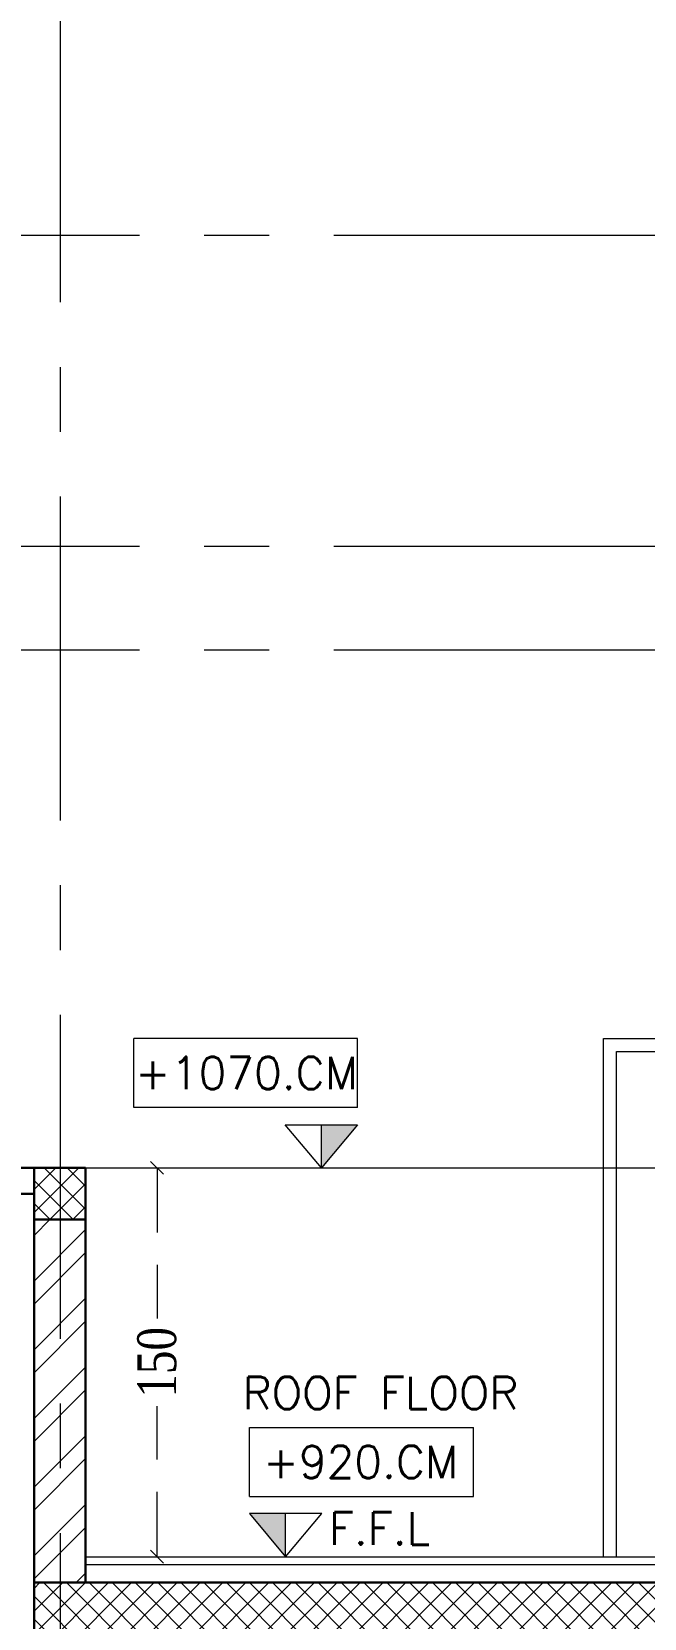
# Model space of a CAD drawing. Header units: inches. Extents: x -114 to 635, y -137 to 57.
# Drawn here: x 537.98 to 540.35, y 22.84 to 28.96 of the extents above; entities that cross this region are included whole.
import ezdxf
from ezdxf.enums import TextEntityAlignment as Align

# ---------------------------------------------------------------- set-up
doc = ezdxf.new("R2010")
doc.units = ezdxf.units.IN
doc.header["$MEASUREMENT"] = 0
doc.header["$PDMODE"] = 98
for name, pattern in [('CENTER', [2, 1.25, -0.25, 0.25, -0.25]), ('CENTERX2', [4, 2.5, -0.5, 0.5, -0.5]), ('DASHED2', [0.375, 0.25, -0.125])]:
    doc.linetypes.add(name, pattern=pattern)
doc.layers.get('0').update_dxf_attribs({"lineweight": 5})
doc.layers.get('Defpoints').update_dxf_attribs({"lineweight": 5})
for name, color, linetype, lineweight in [('A-FINISHING', 2, 'Continuous', 5), ('A-LEVEL TEXT', 3, 'Continuous', 5), ('ELEVATION 04', 1, 'Continuous', 9), ('HATCH', 15, 'Continuous', 0), ('LEVEL SYMBOL', 8, 'Continuous', 5), ('LEVELS', 251, 'Continuous', 5), ('ROOMS DIMENSION', 3, 'Continuous', 5), ('UTILITIES', 141, 'Continuous', 0), ('WALL PROPOSED', 7, 'Continuous', 30)]:
    doc.layers.add(name, color=color, linetype=linetype, lineweight=lineweight)
doc.layers.add('AXIES', color=7, linetype='CENTER', lineweight=0, true_color=0x949596)
doc.styles.add('ROMANS', font='romans.shx', dxfattribs={"width": 0.7})
doc.styles.add('ST', font='times.ttf', dxfattribs={"width": 0.8})
doc.styles.add('TEXTN', font='arial.ttf', dxfattribs={"height": 0.2})
doc.styles.add('TEXTS', font='arial.ttf', dxfattribs={"width": 0.8})
doc.dimstyles.new('RASH PLAN', dxfattribs={"dimtxt": 0.15, "dimasz": 0.05, "dimexe": 0, "dimexo": 0.1, "dimgap": 0.05, "dimtad": 0, "dimdec": 0, "dimlfac": 100, "dimzin": 0, "dimdsep": 46, "dimtxsty": 'ST', "dimblk": 'OBLIQUE', "dimcen": 0.09, "dimclrd": 200, "dimclre": 6, "dimclrt": 1, "dimadec": 0, "dimazin": 0, "dimtfac": 1, "dimtdec": 0, "dimtmove": 1, "dimatfit": 3, "dimldrblk": 'OBLIQUE', "dimfxl": 0, "dimtolj": 1, "dimtzin": 0, "dimlwd": -1, "dimlwe": -1, "dimarcsym": 0})

# ---------------------------------------------------------------- blocks, each defined once
blk = doc.blocks.new('TAG-ELE-LVL')
at = {"layer": 'LEVEL SYMBOL'}
for p, q in [((-0.2098, 0.35), (-0.2098, 0.75)), ((-0.2098, 0.75), (1.0902, 0.75)), ((1.0902, 0.35), (1.0902, 0.75)), ((-0.2098, 0.35), (1.0902, 0.35)), ((0, 0), (0, 0.25))]:
    blk.add_line(p, q, dxfattribs=at)
blk.add_lwpolyline([(0, 0), (0.2098, 0.25), (-0.2098, 0.25)], close=True, dxfattribs=at)
blk.add_solid([(-0.2098, 0.25), (0, 0), (0, 0.25)], dxfattribs=at)
at = {"layer": 'LEVEL SYMBOL', "style": 'TEXTN', "width": 0.75}
blk.add_attdef('-', (0.3613, 0.07), '', height=0.175, dxfattribs=at)
at = {"layer": 'LEVELS', "color": 1, "style": 'TEXTS', "width": 0.75}
blk.add_attdef('FLOOR-NAME', text='', height=0.25, dxfattribs=at).set_placement((-0.2098, 0.8), align=Align.BOTTOM_LEFT)
blk.add_attdef('LVL', text='', height=0.225, dxfattribs=at).set_placement((0.4402, 0.55), align=Align.MIDDLE_CENTER)
blk = doc.blocks.new('_Oblique')
at = {"color": 0, "lineweight": -2}
blk.add_line((-0.5, -0.5), (0.5, 0.5), dxfattribs=at)
blk = doc.blocks.new('*D556')
at = {"layer": 'Defpoints', "color": 0, "transparency": 16777216}
for p in [(538.1896, 24.5748), (538.4654, 24.5748), (538.1896, 23.0739)]:
    blk.add_point(p, dxfattribs=at)
at = {"layer": 'ROOMS DIMENSION', "color": 3, "transparency": 16777216}
for p, q in [((538.2896, 24.5748), (538.4654, 24.5748)), ((538.2896, 23.0739), (538.4654, 23.0739))]:
    blk.add_line(p, q, dxfattribs=at)
at = {"layer": 'ROOMS DIMENSION', "color": 3, "linetype": 'DASHED2', "transparency": 16777216}
for p, q in [((538.4654, 24.5748), (538.4654, 23.9937)), ((538.4654, 23.0739), (538.4654, 23.655))]:
    blk.add_line(p, q, dxfattribs=at)
at = {"layer": 'ROOMS DIMENSION', "color": 3, "transparency": 16777216, "xscale": 0.05, "yscale": 0.05, "zscale": 0.05}
for p, rotation in [((538.4654, 24.5748), 90), ((538.4654, 23.0739), 270)]:
    blk.add_blockref('_Oblique', p, dxfattribs=dict(at, rotation=rotation))
at = {"layer": 'ROOMS DIMENSION', "color": 3, "transparency": 16777216, "insert": (538.4654, 23.8243), "char_height": 0.15, "attachment_point": 5, "rotation": 90, "style": 'ST'}
blk.add_mtext('\\A1;150', dxfattribs=at)

msp = doc.modelspace()

# ---------------------------------------------------------------- hatches: boundary and pattern name
at = {"layer": 'HATCH'}
h = msp.add_hatch(dxfattribs=at)
h.set_pattern_fill('ANSI37', color=256, scale=0.5, angle=180, style=0)
h.set_pattern_definition([(225, (-6.199, -3.59913), (0.044194174, -0.044194174), []), (315, (-6.199, -3.59913), (0.044194174, 0.044194174), [])])
h.paths.add_polyline_path([(538.1896, 24.5748), (537.9906, 24.5748), (537.9906, 24.3748), (538.1896, 24.3748)])
h = msp.add_hatch(dxfattribs=at)
h.set_pattern_fill('ANSI32', color=256, scale=0.5, angle=180, style=0)
h.set_pattern_definition([(225, (-6.199, -3.59913), (0.13258252, -0.13258252), []), (225, (-6.28739, -3.59913), (0.13258252, -0.13258252), [])])
h.paths.add_polyline_path([(538.1896, 24.3748), (537.9906, 24.3748), (537.9906, 22.9739), (538.1896, 22.9739)])
h = msp.add_hatch(dxfattribs=at)
h.set_pattern_fill('ANSI37', color=256, scale=0.5, angle=180, style=0)
h.paths.add_polyline_path([(544.3896, 22.9739), (537.9906, 22.9739), (537.9906, 22.3739), (538.1896, 22.3739), (538.1896, 22.6739), (540.9907, 22.6739), (540.9907, 22.3739), (541.1907, 22.3739), (541.1907, 22.6739), (544.1896, 22.6739), (544.1896, 22.3739), (544.3896, 22.3739)])

# ---------------------------------------------------------------- linework, layer by layer
at = {"layer": 'A-FINISHING'}
for p, q in [((538.1896, 23.0739), (544.1896, 23.0739)), ((538.1896, 23.0439), (544.1896, 23.0439))]:
    msp.add_line(p, q, dxfattribs=at)
at = {"layer": 'AXIES', "linetype": 'CENTERX2', "ltscale": 0.5}
for p, q in [((538.0909, 31.1653), (538.0909, 13.8739)), ((535.148, 28.1739), (544.0896, 28.1739)), ((535.148, 26.9739), (544.1896, 26.9739)), ((535.148, 26.5739), (544.1896, 26.5739))]:
    msp.add_line(p, q, dxfattribs=at)
at = {"layer": 'ELEVATION 04'}
msp.add_line((538.1896, 24.5748), (544.1896, 24.5748), dxfattribs=at)
at = {"layer": 'UTILITIES'}
for points in [[(540.1896, 23.0739), (540.1896, 25.0739), (544.1896, 25.0739)], [(540.2396, 23.0739), (540.2396, 25.0239), (544.1896, 25.0239)]]:
    msp.add_lwpolyline(points, dxfattribs=at)
at = {"layer": 'WALL PROPOSED'}
for p, q in [((537.9906, 13.8739), (537.9906, 24.5748)), ((537.9906, 24.5748), (538.1896, 24.5748)), ((538.1896, 22.9739), (538.1896, 24.5748)), ((537.9906, 24.3748), (538.1896, 24.3748)), ((537.9906, 22.9739), (544.3896, 22.9739))]:
    msp.add_line(p, q, dxfattribs=at)
msp.add_lwpolyline([(537.9906, 24.5748), (537.8906, 24.5748), (537.8906, 24.4748), (537.9906, 24.4748)], dxfattribs=at)

# ---------------------------------------------------------------- block references
at = {"layer": 'LEVEL SYMBOL'}
ref = msp.add_blockref('TAG-ELE-LVL', (539.1006, 24.5748), dxfattribs=dict(at, xscale=-0.6652799999999388, yscale=0.6652799999999388, zscale=0.6652799999999388))
ref.add_attrib('LVL', '+1070.CM', dxfattribs={"layer": 'A-LEVEL TEXT', "height": 0.125, "style": 'ROMANS'}).set_placement((538.8109, 24.9407), align=Align.MIDDLE_CENTER)
ref = msp.add_blockref('TAG-ELE-LVL', (538.962, 23.0739, 1044.3634), dxfattribs=dict(at, xscale=0.6652799999999388, yscale=0.6652799999999388, zscale=0.6652799999999388))
ref.add_attrib('FLOOR-NAME', 'ROOF FLOOR', dxfattribs={"layer": 'A-LEVEL TEXT', "color": 3, "height": 0.125, "style": 'ROMANS'}).set_placement((538.7957, 23.6061, 1044.3634), align=Align.BOTTOM_LEFT)
ref.add_attrib('-', ' F.F.L', (539.0437, 23.1204, 1044.3634), dxfattribs={"layer": 'A-LEVEL TEXT', "height": 0.125, "style": 'ROMANS'})
ref.add_attrib('LVL', '+920.CM', dxfattribs={"layer": 'A-LEVEL TEXT', "height": 0.125, "style": 'ROMANS'}).set_placement((539.2518, 23.4398, 1044.3634), align=Align.MIDDLE_CENTER)

# ---------------------------------------------------------------- dimensions: what is measured, and where the dimension line sits
at = {"layer": 'ROOMS DIMENSION'}
dim = msp.add_linear_dim(base=(538.4654, 24.5748), p1=(538.1896, 23.0739), p2=(538.1896, 24.5748), angle=90, dimstyle='RASH PLAN', override={"dimclrd": 3, "dimclre": 3, "dimclrt": 3}, dxfattribs=at)
dim.commit()
dim.dimension.update_dxf_attribs({"geometry": '*D556', "text_midpoint": (538.4654, 23.8243)})

doc.saveas('drawing.dxf')
